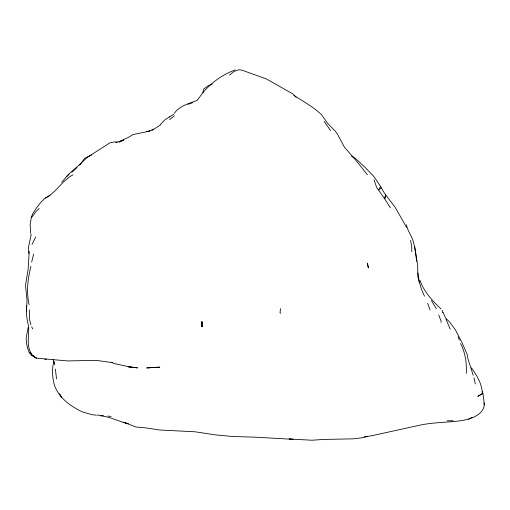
<?xml version="1.0" encoding="UTF-8"?>
<svg xmlns="http://www.w3.org/2000/svg" width="510" height="510" viewBox="0 0 510 510"><rect width="100%" height="100%" fill="white"/><g stroke="black" fill="none" stroke-linecap="round" stroke-linejoin="round"><path stroke-width="0.76" d="M201.609 326.802L201.966 321.695L202.234 326.712L201.845 321.708M482.39 391.31L482.932 393.631L477.793 396.372L482.32 393.363C481.969 383.762 476.869 375.366 471.399 367.806M406.464 224.738C407.471 231.024 411.984 235.945 413.406 242.11L415.012 248.211L417.684 265.684L417.805 276.605L421.362 289.049L424.467 296.151M31.677 354.169C25.921 345.907 29.363 335.382 28.592 326.068C26.877 319.502 25.895 312.694 26.718 305.911M26.405 311.4L27.03 300.358L25.5 285.37L28.158 269.146L29.229 251.347M280.5 308.626L280.028 312.853L280.806 313.216M31.677 262.032L33.673 254.095M31.237 218.325L30.128 224.279L30.715 233.446M351.894 156.098L355.566 158.534L366.091 168.389L374.161 176.83L380.658 186.532L384.553 193.449L385.566 194.316L384.719 198.855L390.411 207.876M30.944 266.29C27.801 278.747 26.176 291.886 29.076 304.54M31.193 234.288L28.35 248.013L28.847 253.61M53.939 361.22C51.688 369.176 52.3 377.553 54.525 385.439M484.5 402.728C484.545 415.522 469.493 419.577 459.395 420.941C445.893 422.541 431.944 422.356 418.512 425.48L371.847 435.712L364.682 436.885L367.417 436.311L362.814 437.663L353.615 438.829L323.161 439.467L312.222 440.226L289.227 439.033L293.129 439.269M28.139 327.554L26.157 338.098L26.501 343.204L27.642 348.508L29.159 352.295L31.677 355.457L36.28 358.128L67.569 360.94L96.065 360.353L112.468 362.61M174.254 113.309C180.323 105.143 188.611 103.983 197.249 100.298L202.884 92.673L203.739 89.059L207.717 86.043L212.192 83.978M440.997 322.377L441.233 321.498L438.702 314.995M385.566 194.316L385.809 195.12L384.719 198.855L376.616 187.342L374.021 179.737M31.033 217.7L32.901 213.467L36.28 208.195L40.877 202.304L44.3 198.804L50.025 195.285M31.996 244.443L35.713 236.984M380.658 186.532L378.496 189.956L381.212 188.139M79.643 165.221L84.59 158.342L91.717 154.868M31.677 217.413L36.28 211.236L39.13 208.456M61.691 182.293L68.474 174.363L81.88 162.537M202.884 92.673C211.395 82.62 222.634 74.473 235.065 69.972M160.452 124.427L164.953 119.767L169.651 116.796M82.269 162.11L86.866 157.66L109.86 142.864L114.463 141.895L117.325 142.073L123.452 140.282M66.447 176.753L69.079 174.42M71.853 172.227L77.004 167.618M169.651 119.595L174.254 115.872M229.443 75.129L234.039 71.425L238.635 69.774L241.893 70.15L266.233 78.871L292.797 93.872L296.074 97.289M151.859 130.503L160.605 124.848M45.479 198.014C56.457 192.359 62.105 180.425 73.07 174.809M169.397 117.026L173.738 114.221M468.594 419.233L472.069 417.327M119.059 142.252L123.662 140.001M119.678 141.423L128.259 137.464L132.861 134.608L149.723 131.121L146.657 131.523M148.18 131.331L153.676 129.189M188.05 104.289L192.646 102.676M115.866 142.551L117.325 142.073M447.123 420.756L453.186 420.807M292.434 439.269L254.79 437.166L232.834 436.509L215.641 434.915L195.018 431.785L159.566 429.987L146.415 427.979L135.991 426.991L123.662 422.305L128.259 423.683C118.855 421.572 110.345 416.746 100.668 415.88M44.784 359.199L46.321 359.295M96.938 415.07L103.422 415.631M107.859 416.064L111.148 416.479M96.065 415.204L91.468 414.553L82.308 411.889C70.743 406.362 59.338 398.335 54.672 385.789M130.432 366.99L131.835 367.359L114.463 363.643L111.18 362.253M31.677 355.457L32.379 355.744M482.32 393.363L482.932 393.631L483.818 399.457L484.015 404.883M293.83 95.306C303.201 101.433 313.299 106.839 321.421 114.629L327.675 123.433L335.223 131.044L337.652 134.506L344.416 147.16L356.955 161.587L367.417 174.802M32.793 355.508L36.28 358.128L29.159 352.295M351.868 156.168L353.615 157.584M440.997 308.888C432.493 300.887 423.982 291.847 420.093 280.596M385.809 195.12L395.008 207.022L406.617 227.428M454.799 329.058L449.59 321.982L445.6 318.125L443.018 312.171M324.124 121.386L330.62 130.541M431.415 300.613L436.401 308.76M455.175 329.377L461.544 341.63L467.154 354.329L468.021 359.136L473.197 375.277M59.632 393.924L61.429 397.386L59.689 394.032M31.677 326.725L32.685 329.014M446.001 319.203L450.196 329.141M460.543 343.536C465.432 352.792 466.777 363.075 466.293 373.409M458.133 336.829L459.395 340.234M427.667 303.31L430.006 309.972M53.212 359.652L54.672 364.401L54.602 362.839M442.17 310.329L442.763 312.643M30.836 324.768L29.695 320.114L29.255 309.748M473.962 377.833L475.294 383.915M419.328 282.565L418.002 273.054M410.582 240.337L411.647 246.266L411.85 251.691M414.547 246.623L415.325 251.487M416.721 261.298L415.42 252.189M56.553 378.962L55.367 369.03M367.417 263.224L368.373 267.967L367.436 263.224M155.856 367.34L146.657 367.939L159.777 367.162L152.528 367.506L155.856 367.34M137.458 367.863L128.259 366.792L137.458 367.863"/></g></svg>
